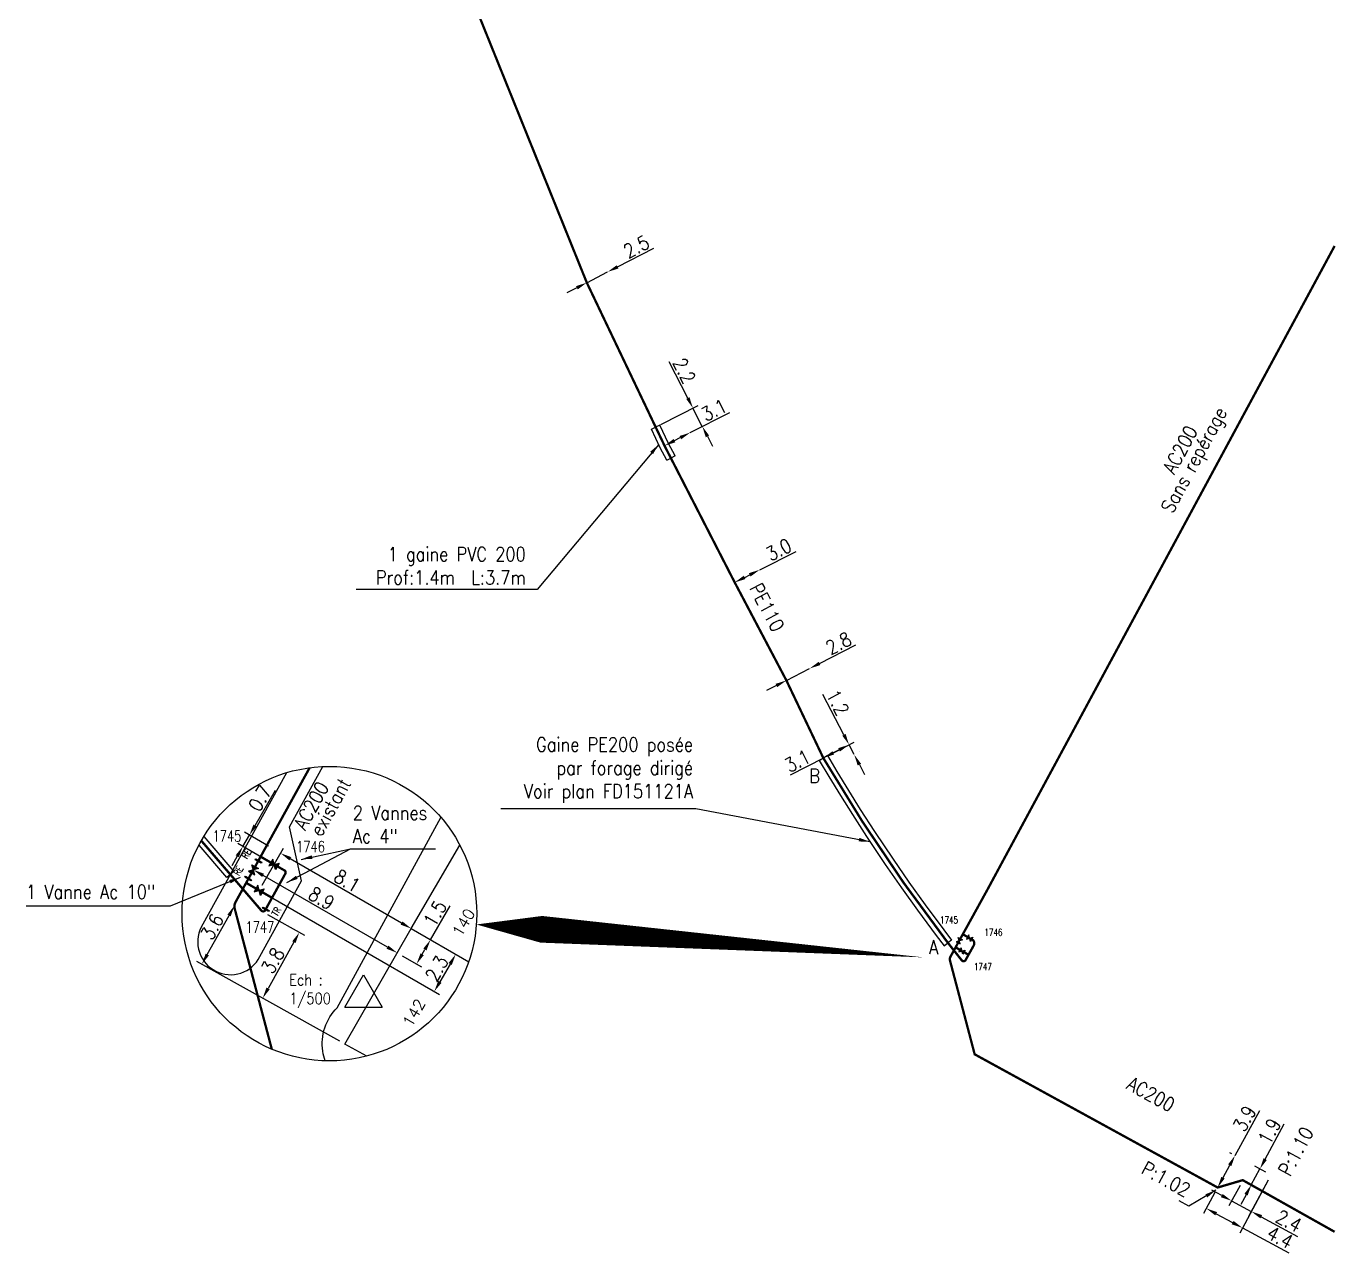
# Model space of a CAD drawing. Header units: millimetres. Extents: x 150994 to 152000, y 121010 to 122000.
# Drawn here: x 151859.8 to 152000.1, y 121234.8 to 121366.3 of the extents above; entities that cross this region are included whole.
import ezdxf
from ezdxf.enums import TextEntityAlignment as Align

# ---------------------------------------------------------------- set-up
doc = ezdxf.new("R2010")
doc.units = ezdxf.units.MM
doc.layers.get('0').update_dxf_attribs({"linetype": 'CONTINUOUS'})
for name, color, linetype in [('G_120', 4, 'CONTINUOUS'), ('G_300', 7, 'CONTINUOUS'), ('G_340', 7, 'CONTINUOUS'), ('G_400', 7, 'CONTINUOUS'), ('G_900', 7, 'CONTINUOUS')]:
    doc.layers.add(name, color=color, linetype=linetype)
doc.styles.add('G_ROMANS', font='ROMANS.SHX', dxfattribs={"width": 0.75})
doc.styles.get("Standard").update_dxf_attribs({"font": 'romans.shx', "width": 0.85})
doc.linetypes.add('G_typB_AP', pattern='A,5,-0.3,["o",Standard,S=1.5,R=0,X=0,Y=-0.5],-1.65', length=6.95)
doc.linetypes.add('G_TYPB_PE', pattern='A,5,-0.3,["o",Standard,S=1.5,R=0,X=0,Y=-0.5],-1.65', length=6.95)
doc.dimstyles.get("Standard").update_dxf_attribs({"dimtxt": 1.5, "dimasz": 1.2, "dimexe": 0.625, "dimexo": 0.625, "dimgap": 0.25, "dimtad": 1, "dimdec": 1, "dimzin": 0, "dimdsep": 46, "dimtxsty": 'Standard', "dimcen": -0.5, "dimadec": 0, "dimazin": 0, "dimtfac": 1, "dimtdec": 1, "dimtmove": 0, "dimatfit": 3, "dimfxl": 0, "dimtolj": 1, "dimtzin": 0, "dimarcsym": 0})

# ---------------------------------------------------------------- blocks, each defined once
blk = doc.blocks.new('G_300_04')
at = {"linetype": 'Continuous'}
h = blk.add_hatch(color=0, dxfattribs=at)
h.paths.add_polyline_path([(-0.5, 0.5), (-0.5, -0.5), (0, 0)])
h.paths.add_polyline_path([(0.5, 0.5), (0, 0), (0.5, -0.5)])
at = {"color": 0, "linetype": 'Continuous', "flags": 128}
blk.add_lwpolyline([(-0.5, -0.5), (0.5, 0.5), (0.5, -0.5), (-0.5, 0.5)], close=True, dxfattribs=at)
at = {"color": 0, "linetype": 'Continuous', "width": 0.75}
blk.add_attdef('NUM', text='', height=1, dxfattribs=at).set_placement((0, 1.79), align=Align.MIDDLE_CENTER)
at = {"color": 0, "linetype": 'Continuous', "width": 0.75, "flags": 3}
for tag, p in [('DEF_LEG', (0, -2.17)), ('DEF_COUP', (0, -4.67)), ('DEF_TYPE', (0, -7.17))]:
    blk.add_attdef(tag, text='', height=1.2, dxfattribs=at).set_placement(p, align=Align.MIDDLE)
blk = doc.blocks.new('*D49')
at = {"layer": 'G_400', "color": 0, "linetype": 'Continuous', "lineweight": -2, "transparency": 16777216}
for p, q in [((151930.67, 121326.4), (151928.68, 121330.29)), ((151927.77, 121323.56), (151931.78, 121325.62)), ((151932.23, 121323.36), (151931.22, 121325.33)), ((151932.78, 121322.3), (151933.33, 121321.23))]:
    blk.add_line(p, q, dxfattribs=at)
at = {"layer": 'G_400', "color": 0, "linetype": 'Continuous', "transparency": 16777216}
for points in [[(151930.85, 121326.49), (151930.5, 121326.31), (151931.22, 121325.33)], [(151932.96, 121322.39), (151932.6, 121322.2), (151932.23, 121323.36)]]:
    blk.add_solid(points, dxfattribs=at)
at = {"layer": 'G_400', "color": 0, "linetype": 'Continuous', "transparency": 16777216, "insert": (151930.29, 121329.33), "char_height": 1.5, "attachment_point": 5, "rotation": 297.1784}
blk.add_mtext('\\A1;2.2', dxfattribs=at)
blk = doc.blocks.new('*D50')
at = {"layer": 'G_400', "color": 0, "linetype": 'Continuous', "lineweight": -2, "transparency": 16777216}
for p, q in [((151947.4, 121290.31), (151945.16, 121294.62)), ((151945.76, 121288.1), (151948.51, 121289.53)), ((151948.51, 121288.18), (151947.96, 121289.24)), ((151949.06, 121288.47), (151949.06, 121288.47)), ((151949.06, 121287.11), (151949.62, 121286.05))]:
    blk.add_line(p, q, dxfattribs=at)
at = {"layer": 'G_400', "color": 0, "linetype": 'Continuous', "transparency": 16777216}
for points in [[(151947.58, 121290.4), (151947.23, 121290.21), (151947.96, 121289.24)], [(151949.24, 121287.2), (151948.88, 121287.02), (151948.51, 121288.18)]]:
    blk.add_solid(points, dxfattribs=at)
at = {"layer": 'G_400', "color": 0, "linetype": 'Continuous', "transparency": 16777216, "insert": (151946.74, 121293.76), "char_height": 1.5, "attachment_point": 5, "rotation": 297.4564}
blk.add_mtext('\\A1;1.2', dxfattribs=at)
blk = doc.blocks.new('Br1201')
at = {"color": 0, "linetype": 'Continuous'}
for p, q in [((-1, -0.577), (0, 1.155)), ((0, 1.155), (1, -0.577)), ((-1, -0.577), (1, -0.577))]:
    blk.add_line(p, q, dxfattribs=at)
blk = doc.blocks.new('*D23')
at = {"layer": 'G_300', "color": 0, "linetype": 'Continuous', "lineweight": -2, "transparency": 16777216}
for p, q in [((151903.1, 121268.33), (151905.2, 121271.96)), ((151902.2, 121266.77), (151902.5, 121267.29)), ((151900.07, 121266.62), (151902.14, 121265.42))]:
    blk.add_line(p, q, dxfattribs=at)
at = {"layer": 'G_300', "color": 0, "linetype": 'Continuous', "transparency": 16777216}
for points in [[(151902.33, 121267.39), (151902.67, 121267.19), (151903.1, 121268.33)], [(151902.03, 121266.87), (151902.37, 121266.67), (151901.6, 121265.73)]]:
    blk.add_solid(points, dxfattribs=at)
at = {"layer": 'G_300', "color": 0, "linetype": 'Continuous', "transparency": 16777216, "insert": (151903.58, 121271.16), "char_height": 1.5, "attachment_point": 5, "rotation": 59.9857}
blk.add_mtext('\\A1;1.5', dxfattribs=at)
blk = doc.blocks.new('*D24')
at = {"layer": 'G_300', "color": 0, "linetype": 'Continuous', "lineweight": -2, "transparency": 16777216}
blk.add_line((151898.49, 121267.53), (151885.15, 121275.23), dxfattribs=at)
at = {"layer": 'G_300', "color": 0, "linetype": 'Continuous', "transparency": 16777216}
for points in [[(151885.25, 121275.41), (151885.05, 121275.06), (151884.12, 121275.83)], [(151898.59, 121267.7), (151898.39, 121267.36), (151899.53, 121266.93)]]:
    blk.add_solid(points, dxfattribs=at)
at = {"layer": 'G_300', "color": 0, "linetype": 'Continuous', "transparency": 16777216, "insert": (151891.42, 121272.77), "char_height": 1.5, "attachment_point": 5, "rotation": 329.9857}
blk.add_mtext('\\A1;8.9', dxfattribs=at)
blk = doc.blocks.new('*D25')
at = {"layer": 'G_300', "color": 0, "linetype": 'Continuous', "lineweight": -2, "transparency": 16777216}
for p, q in [((151884.29, 121280.58), (151886.47, 121284.37)), ((151882.99, 121278.33), (151883.69, 121279.55)), ((151885.72, 121278.37), (151883.15, 121279.86)), ((151885.02, 121277.16), (151882.45, 121278.65)), ((151882.39, 121277.29), (151881.79, 121276.26))]:
    blk.add_line(p, q, dxfattribs=at)
at = {"layer": 'G_300', "color": 0, "linetype": 'Continuous', "transparency": 16777216}
for points in [[(151884.12, 121280.68), (151884.46, 121280.48), (151883.69, 121279.55)], [(151882.21, 121277.39), (151882.56, 121277.19), (151882.99, 121278.33)]]:
    blk.add_solid(points, dxfattribs=at)
at = {"layer": 'G_300', "color": 0, "linetype": 'Continuous', "transparency": 16777216, "insert": (151884.82, 121283.5), "char_height": 1.5, "attachment_point": 5, "rotation": 59.9857}
blk.add_mtext('\\A1;0.7', dxfattribs=at)
blk = doc.blocks.new('*D26')
at = {"layer": 'G_300', "color": 0, "linetype": 'Continuous', "lineweight": -2, "transparency": 16777216}
for p, q in [((151885.27, 121273.32), (151904.05, 121262.47)), ((151905.2, 121265.73), (151904.1, 121263.82))]:
    blk.add_line(p, q, dxfattribs=at)
at = {"layer": 'G_300', "color": 0, "linetype": 'Continuous', "transparency": 16777216}
for points in [[(151905.03, 121265.83), (151905.38, 121265.63), (151905.8, 121266.77)], [(151903.93, 121263.92), (151904.28, 121263.72), (151903.5, 121262.79)]]:
    blk.add_solid(points, dxfattribs=at)
at = {"layer": 'G_300', "color": 0, "linetype": 'Continuous', "transparency": 16777216, "insert": (151903.77, 121265.25), "char_height": 1.5, "attachment_point": 5, "rotation": 59.9814}
blk.add_mtext('\\A1;2.3', dxfattribs=at)
blk = doc.blocks.new('*D27')
at = {"layer": 'G_300', "color": 0, "linetype": 'Continuous', "lineweight": -2, "transparency": 16777216}
for p, q in [((151885.04, 121274.17), (151887.34, 121278.16)), ((151900, 121270.12), (151888.07, 121277.01))]:
    blk.add_line(p, q, dxfattribs=at)
at = {"layer": 'G_300', "color": 0, "linetype": 'Continuous', "transparency": 16777216}
for points in [[(151888.17, 121277.19), (151887.97, 121276.84), (151887.03, 121277.61)], [(151900.1, 121270.29), (151899.9, 121269.95), (151901.04, 121269.52)]]:
    blk.add_solid(points, dxfattribs=at)
at = {"layer": 'G_300', "color": 0, "linetype": 'Continuous', "transparency": 16777216, "insert": (151894.16, 121274.65), "char_height": 1.5, "attachment_point": 5, "rotation": 329.9859}
blk.add_mtext('\\A1;8.1', dxfattribs=at)
blk = doc.blocks.new('G_340_16')
blk.add_hatch(color=256).paths.add_polyline_path([(0.125, 0.75), (-0.125, 0.75), (-0.125, -0.75), (0.125, -0.75)])
blk.add_lwpolyline([(-0.125, 0.75), (0.125, 0.75), (0.125, -0.75), (-0.125, -0.75)], close=True)
at = {"style": 'G_ROMANS', "width": 0.75, "flags": 8}
blk.add_attdef('TR', text='', height=1.5, dxfattribs=at).set_placement((0, 3), align=Align.MIDDLE)
at = {"color": 0, "linetype": 'Continuous', "style": 'G_ROMANS', "width": 0.75, "flags": 3}
for tag, p in [('DEF_COUP', (0, -6)), ('DEF_LEG', (0, -4)), ('DEF_TYPE', (0, -8))]:
    blk.add_attdef(tag, text='', height=1.2, dxfattribs=at).set_placement(p, align=Align.MIDDLE)
blk = doc.blocks.new('*D28')
at = {"layer": 'G_120', "color": 0, "linetype": 'Continuous', "lineweight": -2, "transparency": 16777216}
for p, q in [((151879.17, 121266.74), (151881.51, 121270.94)), ((151893.38, 121257.45), (151878.04, 121266))]:
    blk.add_line(p, q, dxfattribs=at)
at = {"layer": 'G_120', "color": 0, "linetype": 'Continuous', "transparency": 16777216}
for points in [[(151881.33, 121271.03), (151881.68, 121270.84), (151882.09, 121271.99)], [(151879, 121266.84), (151879.35, 121266.65), (151878.59, 121265.7)]]:
    blk.add_solid(points, dxfattribs=at)
at = {"layer": 'G_120', "color": 0, "linetype": 'Continuous', "transparency": 16777216, "insert": (151879.69, 121269.72), "char_height": 1.5, "attachment_point": 5, "rotation": 60.8684}
blk.add_mtext('\\A1;3.6', dxfattribs=at)
blk = doc.blocks.new('*D29')
at = {"layer": 'G_120', "color": 0, "linetype": 'Continuous', "lineweight": -2, "transparency": 16777216}
for p, q in [((151885.62, 121271.03), (151889.59, 121268.82)), ((151888.46, 121268.08), (151885.69, 121263.11))]:
    blk.add_line(p, q, dxfattribs=at)
at = {"layer": 'G_120', "color": 0, "linetype": 'Continuous', "transparency": 16777216}
for points in [[(151888.28, 121268.17), (151888.63, 121267.98), (151889.04, 121269.12)], [(151885.52, 121263.21), (151885.86, 121263.01), (151885.11, 121262.06)]]:
    blk.add_solid(points, dxfattribs=at)
at = {"layer": 'G_120', "color": 0, "linetype": 'Continuous', "transparency": 16777216, "insert": (151886.2, 121266.09), "char_height": 1.5, "attachment_point": 5, "rotation": 60.8684}
blk.add_mtext('\\A1;3.8', dxfattribs=at)
blk = doc.blocks.new('G_340_17')
blk.add_hatch(color=256).paths.add_polyline_path([(0.125, 0.75), (-0.125, 0.75), (-0.125, -0.75), (0.125, -0.75)])
blk.add_lwpolyline([(-0.125, 0.75), (0.125, 0.75), (0.125, -0.75), (-0.125, -0.75)], close=True)
at = {"style": 'G_ROMANS', "width": 0.75, "flags": 8}
blk.add_attdef('RE', text='', height=1.5, dxfattribs=at).set_placement((0, 3), align=Align.MIDDLE)
at = {"color": 0, "linetype": 'Continuous', "style": 'G_ROMANS', "width": 0.75, "flags": 3}
for tag, p in [('DEF_COUP', (0, -6)), ('DEF_LEG', (0, -4)), ('DEF_TYPE', (0, -8))]:
    blk.add_attdef(tag, text='', height=1.2, dxfattribs=at).set_placement(p, align=Align.MIDDLE)
blk = doc.blocks.new('*D105')
at = {"layer": 'G_120', "color": 0, "lineweight": -2, "transparency": 16777216}
for p, q in [((151923.14, 121340.47), (151927.03, 121342.47)), ((151919.85, 121338.77), (151922.08, 121339.92)), ((151918.79, 121338.22), (151917.72, 121337.67))]:
    blk.add_line(p, q, dxfattribs=at)
at = {"layer": 'G_120', "color": 0, "transparency": 16777216}
for points in [[(151923.05, 121340.64), (151923.24, 121340.29), (151922.08, 121339.92)], [(151918.7, 121338.4), (151918.88, 121338.05), (151919.85, 121338.77)]]:
    blk.add_solid(points, dxfattribs=at)
at = {"layer": 'G_120', "color": 0, "transparency": 16777216, "insert": (151925.16, 121342.63), "char_height": 1.5, "attachment_point": 5, "rotation": 27.2368}
blk.add_mtext('\\A1;2.5', dxfattribs=at)
blk = doc.blocks.new('*D106')
at = {"layer": 'G_120', "color": 0, "lineweight": -2, "transparency": 16777216}
for p, q in [((151930.94, 121322.7), (151935.18, 121324.86)), ((151929.25, 121321.84), (151929.87, 121322.16))]:
    blk.add_line(p, q, dxfattribs=at)
at = {"layer": 'G_120', "color": 0, "transparency": 16777216}
for points in [[(151929.16, 121322.02), (151929.34, 121321.66), (151928.18, 121321.29)], [(151929.78, 121322.33), (151929.96, 121321.98), (151930.94, 121322.7)]]:
    blk.add_solid(points, dxfattribs=at)
at = {"layer": 'G_120', "color": 0, "transparency": 16777216, "insert": (151933.48, 121325.12), "char_height": 1.5, "attachment_point": 5, "rotation": 26.9994}
blk.add_mtext('\\A1;3.1', dxfattribs=at)
blk = doc.blocks.new('*D107')
at = {"layer": 'G_120', "color": 0, "lineweight": -2, "transparency": 16777216}
for p, q in [((151938.38, 121307.99), (151942.28, 121309.96)), ((151936.77, 121307.18), (151937.31, 121307.45))]:
    blk.add_line(p, q, dxfattribs=at)
at = {"layer": 'G_120', "color": 0, "transparency": 16777216}
for points in [[(151937.22, 121307.63), (151937.4, 121307.27), (151938.38, 121307.99)], [(151936.68, 121307.36), (151936.86, 121307), (151935.7, 121306.64)]]:
    blk.add_solid(points, dxfattribs=at)
at = {"layer": 'G_120', "color": 0, "transparency": 16777216, "insert": (151940.42, 121310.14), "char_height": 1.5, "attachment_point": 5, "rotation": 26.7846}
blk.add_mtext('\\A1;3.0', dxfattribs=at)
blk = doc.blocks.new('*D108')
at = {"layer": 'G_120', "color": 0, "lineweight": -2, "transparency": 16777216}
for p, q in [((151944.8, 121297.95), (151948.69, 121299.95)), ((151941.24, 121296.13), (151943.73, 121297.41)), ((151940.17, 121295.58), (151939.11, 121295.04))]:
    blk.add_line(p, q, dxfattribs=at)
at = {"layer": 'G_120', "color": 0, "transparency": 16777216}
for points in [[(151944.71, 121298.13), (151944.89, 121297.78), (151943.73, 121297.41)], [(151940.08, 121295.76), (151940.26, 121295.41), (151941.24, 121296.13)]]:
    blk.add_solid(points, dxfattribs=at)
at = {"layer": 'G_120', "color": 0, "transparency": 16777216, "insert": (151946.83, 121300.11), "char_height": 1.5, "attachment_point": 5, "rotation": 27.1174}
blk.add_mtext('\\A1;2.8', dxfattribs=at)
blk = doc.blocks.new('*D109')
at = {"layer": 'G_400', "color": 0, "linetype": 'Continuous', "lineweight": -2, "transparency": 16777216}
for p, q in [((151946.89, 121288.69), (151946.27, 121288.37)), ((151945.2, 121287.81), (151941.65, 121285.97))]:
    blk.add_line(p, q, dxfattribs=at)
at = {"layer": 'G_400', "color": 0, "linetype": 'Continuous', "transparency": 16777216}
for points in [[(151946.18, 121288.54), (151946.36, 121288.19), (151945.2, 121287.81)], [(151946.8, 121288.87), (151946.98, 121288.51), (151947.96, 121289.24)]]:
    blk.add_solid(points, dxfattribs=at)
at = {"layer": 'G_400', "color": 0, "linetype": 'Continuous', "transparency": 16777216, "insert": (151942.43, 121287.5), "char_height": 1.5, "attachment_point": 5, "rotation": 27.4564}
blk.add_mtext('\\A1;3.1', dxfattribs=at)
blk = doc.blocks.new('*D115')
at = {"layer": 'G_120', "color": 0, "linetype": 'Continuous', "lineweight": -2, "ltscale": 0.5, "transparency": 16777216}
for p, q in [((151989.86, 121242), (151988.66, 121239.79)), ((151992.89, 121242.57), (151990.78, 121238.65)), ((151987.9, 121240.91), (151986.85, 121241.48)), ((151988.96, 121240.34), (151991.07, 121239.2)), ((151992.13, 121238.63), (151996.03, 121236.53))]:
    blk.add_line(p, q, dxfattribs=at)
at = {"layer": 'G_120', "color": 0, "linetype": 'Continuous', "ltscale": 0.5, "transparency": 16777216}
for points in [[(151988, 121241.08), (151987.81, 121240.73), (151988.96, 121240.34)], [(151992.23, 121238.81), (151992.04, 121238.46), (151991.07, 121239.2)]]:
    blk.add_solid(points, dxfattribs=at)
at = {"layer": 'G_120', "color": 0, "linetype": 'Continuous', "ltscale": 0.5, "transparency": 16777216, "insert": (151995.08, 121238.18), "char_height": 1.5, "attachment_point": 5, "rotation": 331.7069}
blk.add_mtext('\\A1;2.4', dxfattribs=at)
blk = doc.blocks.new('*D116')
at = {"layer": 'G_120', "color": 0, "linetype": 'Continuous', "lineweight": -2, "ltscale": 0.5, "transparency": 16777216}
for p, q in [((151992.89, 121242.57), (151989.83, 121236.89)), ((151987.16, 121241.22), (151985.96, 121238.98)), ((151987.31, 121238.96), (151989.07, 121238.01)), ((151990.13, 121237.44), (151995.08, 121234.77))]:
    blk.add_line(p, q, dxfattribs=at)
at = {"layer": 'G_120', "color": 0, "linetype": 'Continuous', "ltscale": 0.5, "transparency": 16777216}
for points in [[(151987.4, 121239.13), (151987.21, 121238.78), (151986.25, 121239.53)], [(151989.16, 121238.19), (151988.97, 121237.83), (151990.13, 121237.44)]]:
    blk.add_solid(points, dxfattribs=at)
at = {"layer": 'G_120', "color": 0, "linetype": 'Continuous', "ltscale": 0.5, "transparency": 16777216, "insert": (151994.14, 121236.42), "char_height": 1.5, "attachment_point": 5, "rotation": 331.7069}
blk.add_mtext('\\A1;4.4', dxfattribs=at)
blk = doc.blocks.new('*D117')
at = {"layer": 'G_120', "color": 0, "linetype": 'Continuous', "lineweight": -2, "ltscale": 0.5, "transparency": 16777216}
for p, q in [((151992.55, 121244.82), (151994.6, 121248.61)), ((151991.07, 121242.06), (151991.99, 121243.76)), ((151992.63, 121243.41), (151991.43, 121244.06)), ((151990.7, 121242.26), (151991.62, 121241.77)), ((151990.5, 121241), (151989.93, 121239.95))]:
    blk.add_line(p, q, dxfattribs=at)
at = {"layer": 'G_120', "color": 0, "linetype": 'Continuous', "ltscale": 0.5, "transparency": 16777216}
for points in [[(151992.38, 121244.91), (151992.73, 121244.72), (151991.99, 121243.76)], [(151990.33, 121241.1), (151990.68, 121240.91), (151991.07, 121242.06)]]:
    blk.add_solid(points, dxfattribs=at)
at = {"layer": 'G_120', "color": 0, "linetype": 'Continuous', "ltscale": 0.5, "transparency": 16777216, "insert": (151993.02, 121247.8), "char_height": 1.5, "attachment_point": 5, "rotation": 61.7069}
blk.add_mtext('\\A1;1.9', dxfattribs=at)
blk = doc.blocks.new('*D118')
at = {"layer": 'G_120', "color": 0, "linetype": 'Continuous', "lineweight": -2, "ltscale": 0.5, "transparency": 16777216}
for p, q in [((151989.33, 121245.21), (151991.97, 121250.04)), ((151988.99, 121245.39), (151988.78, 121245.5)), ((151988.04, 121242.83), (151988.76, 121244.15))]:
    blk.add_line(p, q, dxfattribs=at)
at = {"layer": 'G_120', "color": 0, "linetype": 'Continuous', "ltscale": 0.5, "transparency": 16777216}
for points in [[(151988.58, 121244.25), (151988.93, 121244.06), (151989.33, 121245.21)], [(151987.86, 121242.92), (151988.21, 121242.73), (151987.46, 121241.77)]]:
    blk.add_solid(points, dxfattribs=at)
at = {"layer": 'G_120', "color": 0, "linetype": 'Continuous', "ltscale": 0.5, "transparency": 16777216, "insert": (151990.35, 121249.16), "char_height": 1.5, "attachment_point": 5, "rotation": 61.3962}
blk.add_mtext('\\A1;3.9', dxfattribs=at)
blk = doc.blocks.new('detailA')
at = {"layer": 'G_120', "color": 7}
blk.add_line((151901.03, 121269.53), (151907.19, 121265.97), dxfattribs=at)
at = {"layer": 'G_120', "linetype": 'G_typB_AP', "const_width": 0.25, "flags": 128}
for points in [[(151890.15, 121286.78), (151884.89, 121277.24), (151884.31, 121276.18)], [(151883.34, 121274.43), (151886.11, 121272.83)]]:
    blk.add_lwpolyline(points, dxfattribs=at)
at = {"layer": 'G_120', "linetype": 'G_TYPB_PE', "const_width": 0.25, "flags": 128}
blk.add_lwpolyline([(151878.54, 121278.94), (151884.97, 121271.46, 0.523079), (151885.38, 121271.5), (151885.41, 121271.55)], format="xyb", dxfattribs=at)
at = {"layer": 'G_120', "linetype": 'G_typB_AP', "const_width": 0.25}
blk.add_lwpolyline([(151885.41, 121271.55), (151887.54, 121275.42, 0.408434), (151887.45, 121275.76), (151884.89, 121277.24)], format="xyb", dxfattribs=at)
at = {"layer": 'G_120', "linetype": 'G_typB_AP', "const_width": 0.25, "flags": 128}
blk.add_lwpolyline([(151883.92, 121275.48), (151882.21, 121272.38, 0.192843), (151882.12, 121271.64), (151886.09, 121256.59)], format="xyb", dxfattribs=at)
at = {"layer": 'G_400', "flags": 128}
blk.add_lwpolyline([(151878.81, 121279.39), (151882.03, 121275.65), (151881.27, 121275), (151878.29, 121278.47)], dxfattribs=at)
at = {"layer": 'G_900', "color": 7, "linetype": 'Continuous', "flags": 128}
for points, format in [([(151887.67, 121286.23), (151878.53, 121269.68, 0.199298), (151878.33, 121266.99, 0.199298), (151880.09, 121264.96, 0.198715), (151882.77, 121264.76, 0.198715), (151884.8, 121266.52), (151889.26, 121274.63), (151888, 121280.43), (151891.57, 121286.9)], "xyb"), ([(151891.82, 121255.34, -0.049399), (151891.55, 121256.38, -0.11837), (151891.77, 121258.9, -0.11837), (151893.1, 121261.05), (151904.22, 121281.45)], "xyb"), ([(151955.96, 121266.44, 0, 2.5, 0), (151920.17, 121269.07, 5, 0, 0), (151908.01, 121269.97, 0, 0, 0)], "xyseb")]:
    blk.add_lwpolyline(points, format=format, dxfattribs=at)
blk.add_lwpolyline([(151896.26, 121255.85), (151893.93, 121257.15), (151901.03, 121269.53), (151906.24, 121278.48)], dxfattribs=at)
at = {"layer": 'G_900', "color": 7, "linetype": 'Continuous'}
blk.add_circle((151892.26, 121271.13), 15.79, dxfattribs=at)
at = {"layer": 'G_300'}
ref = blk.add_blockref('G_300_04', (151884.12, 121275.83), dxfattribs=dict(at, xscale=0.7999999999993733, yscale=0.7999999999993733, zscale=0.7999999999993733, rotation=61.11856245973464))
ref.add_attrib('NUM', '1745', dxfattribs={"layer": '0', "color": 0, "linetype": 'Continuous', "height": 1.2, "style": 'G_ROMANS', "width": 0.75}).set_placement((151881.28, 121279.45), align=Align.MIDDLE)
ref = blk.add_blockref('G_300_04', (151886.33, 121276.41), dxfattribs=dict(at, xscale=0.7999999999892878, yscale=0.7999999999892878, zscale=0.7999999999892878, rotation=329.9856998353114))
ref.add_attrib('NUM', '1746', dxfattribs={"layer": '0', "color": 0, "linetype": 'Continuous', "height": 1.2, "style": 'G_ROMANS', "width": 0.75}).set_placement((151890.23, 121278.31), align=Align.MIDDLE)
ref = blk.add_blockref('G_300_04', (151884.73, 121273.63), dxfattribs=dict(at, xscale=0.7999999999892878, yscale=0.7999999999892878, zscale=0.7999999999892878, rotation=329.9856998353114))
ref.add_attrib('NUM', '1747', dxfattribs={"layer": '0', "color": 0, "linetype": 'Continuous', "height": 1.2, "style": 'G_ROMANS', "width": 0.75}).set_placement((151884.81, 121269.69), align=Align.MIDDLE)
at = {"layer": 'G_340', "xscale": 0.4999999999933049, "yscale": 0.4999999999933049, "zscale": 0.4999999999933049, "rotation": 59.98569983531149}
blk.add_blockref('G_340_17', (151884.66, 121276.78), dxfattribs=at).add_auto_attribs({'RE': 'RE'})
at = {"layer": 'G_340'}
ref = blk.add_blockref('G_340_17', (151883.56, 121274.89), dxfattribs=dict(at, xscale=0.4999999999933049, yscale=0.4999999999933049, zscale=0.4999999999933049, rotation=59.98569983531149))
ref.add_attrib('RE', 'RE', dxfattribs={"layer": '0', "height": 0.75, "rotation": 59.9857, "style": 'G_ROMANS', "width": 0.75, "flags": 8}).set_placement((151882.5, 121275.73), align=Align.MIDDLE)
ref = blk.add_blockref('G_340_16', (151885.45, 121271.6), dxfattribs=dict(at, xscale=0.4999999999895587, yscale=0.4999999999895587, zscale=0.4999999999895587, rotation=61.11856246052771))
ref.add_attrib('TR', 'TR', dxfattribs={"layer": '0', "height": 0.75, "rotation": 61.1186, "style": 'G_ROMANS', "width": 0.75, "flags": 8}).set_placement((151886.58, 121271.35), align=Align.MIDDLE)
at = {"layer": 'G_900', "color": 7, "linetype": 'Continuous', "xscale": 2, "yscale": 2, "zscale": 2}
blk.add_blockref('Br1201', (151895.92, 121262.26), dxfattribs=at)
at = {"layer": 'G_120', "width": 0.85}
for s, p in [('AC200', (151889.67, 121279.97)), ('existant', (151891.4, 121279.28))]:
    blk.add_text(s, height=1.5, rotation=61.1186, dxfattribs=at).set_placement(p)
at = {"layer": 'G_120', "color": 7}
for s, p in [('140', (151906.64, 121270.18)), ('142', (151901.32, 121260.5))]:
    blk.add_text(s, height=1.2, rotation=59.8016, dxfattribs=at).set_placement(p, align=Align.MIDDLE)
at = {"layer": 'G_120', "color": 7, "insert": (151887.96, 121264.64), "char_height": 1.2, "width": 7.3882, "attachment_point": 1}
blk.add_mtext('Ech : 1/500', dxfattribs=at)
at = {"layer": 'G_300', "char_height": 1.5, "attachment_point": 1}
for s, insert, width in [('2 Vannes Ac 4"', (151894.77, 121282.67), 10.7583), ('1 Vanne Ac 10"', (151859.75, 121274.23), 16.1606)]:
    blk.add_mtext(s, dxfattribs=dict(at, insert=insert, width=width))
at = {"layer": 'G_120', "linetype": 'Continuous'}
for base, p1, p2, angle, text, picture, middle in [((151882.09, 121271.99), (151893.93, 121257.15), (151897.43, 121263.44), 60.8684, '3.6', '*D28', (151880.56, 121269.23)), ((151885.11, 121262.06), (151885.07, 121271.34), (151881.14, 121264.28), 240.8684, '3.8', '*D29', (151887.08, 121265.6))]:
    dim = blk.add_linear_dim(base=base, p1=p1, p2=p2, angle=angle, text=text, dimstyle='Standard', override={"dimse2": 1}, dxfattribs=at)
    dim.commit()
    dim.dimension.update_dxf_attribs({"geometry": picture, "text_midpoint": middle, "dimtype": 129})
at = {"layer": 'G_300', "linetype": 'Continuous'}
for base, p1, p2, angle, text, picture, middle in [((151882.99, 121278.33), (151886.26, 121278.06), (151885.56, 121276.85), 239.9857, '0.7', '*D25', (151885.68, 121283)), ((151884.12, 121275.83), (151899.53, 121266.93), (151884.12, 121275.83), 149.9857, '8.9', '*D24', (151890.92, 121271.9))]:
    dim = blk.add_linear_dim(base=base, p1=p1, p2=p2, angle=angle, text=text, dimstyle='Standard', dxfattribs=at)
    dim.commit()
    dim.dimension.update_dxf_attribs({"geometry": picture, "text_midpoint": middle, "dimtype": 129})
for base, p1, p2, angle, text, override, picture, middle in [((151887.03, 121277.61), (151898.74, 121265.54), (151884.73, 121273.63), 149.9859, '8.1', {"dimse1": 1, "dimse2": 0}, '*D27', (151893.66, 121273.79)), ((151903.5, 121262.79), (151887.03, 121277.61), (151884.73, 121273.63), 239.9814, '2.3', {"dimse1": 1}, '*D26', (151904.64, 121264.75)), ((151901.6, 121265.73), (151901.03, 121269.53), (151899.53, 121266.93), 239.9857, '1.5', {"dimse1": 1}, '*D23', (151904.45, 121270.66))]:
    dim = blk.add_linear_dim(base=base, p1=p1, p2=p2, angle=angle, text=text, dimstyle='Standard', override=override, dxfattribs=at)
    dim.commit()
    dim.dimension.update_dxf_attribs({"geometry": picture, "text_midpoint": middle, "dimtype": 129})
at = {"layer": 'G_300'}
for points in [[(151887.71, 121274.46), (151894.54, 121278.06)], [(151889.23, 121276.95), (151894.54, 121278.06), (151903.64, 121278.06)], [(151882.71, 121275.01), (151875.19, 121271.92), (151859.77, 121271.92)]]:
    blk.add_leader(points, dimstyle='Standard', override={"dimgap": 0.25, "dimtad": 0}, dxfattribs=at)

msp = doc.modelspace()

# ---------------------------------------------------------------- linework, layer by layer
at = {"layer": 'G_120', "linetype": 'G_TYPB_PE', "ltscale": 0.5, "const_width": 0.25}
msp.add_lwpolyline([(151961.09, 121268.38, -0.3854), (151961.36, 121267.79), (151960.76, 121266.72), (151960.45, 121266.16, -0.535406), (151960.04, 121266.12), (151958.55, 121268, -0.031548), (151945.2, 121287.81), (151941.24, 121296.13), (151935.7, 121306.64), (151928.18, 121321.29), (151919.85, 121338.77), (151903.61, 121379.01)], format="xyb", dxfattribs=at)
at = {"layer": 'G_120', "linetype": 'G_typB_AP', "ltscale": 0.5, "const_width": 0.25, "flags": 128}
for points in [[(151959.88, 121268.44), (151960.15, 121268.92), (151962.78, 121273.69), (151962.78, 121273.69), (152000, 121342.71)], [(151959.85, 121267.24), (151959.38, 121267.52)], [(151960.76, 121266.72), (151960.29, 121266.99)]]:
    msp.add_lwpolyline(points, dxfattribs=at)
at = {"layer": 'G_120', "linetype": 'G_TYPB_PE', "ltscale": 0.5, "const_width": 0.25}
msp.add_lwpolyline([(151960.15, 121268.92), (151960.65, 121268.63)], dxfattribs=at)
at = {"layer": 'G_120', "linetype": 'G_typB_AP', "ltscale": 0.5, "const_width": 0.25, "flags": 128}
msp.add_lwpolyline([(152000, 121237.02), (151990.15, 121242.56), (151987.46, 121241.77), (151961.42, 121256.05), (151960.75, 121258.6), (151958.77, 121266.12, -0.192843), (151958.81, 121266.49), (151959.38, 121267.52), (151959.64, 121268), (151959.64, 121268)], format="xyb", dxfattribs=at)
at = {"layer": 'G_400', "color": 7, "linetype": 'CONTINUOUS'}
for p, q in [((151926.77, 121323.06), (151927.22, 121323.27)), ((151927.73, 121321.07), (151926.77, 121323.06)), ((151927.67, 121323.49), (151927.22, 121323.27)), ((151928.62, 121321.52), (151927.67, 121323.49)), ((151928.42, 121319.73), (151927.73, 121321.07)), ((151929.31, 121320.19), (151928.62, 121321.52)), ((151929.31, 121320.19), (151928.86, 121319.96)), ((151928.42, 121319.73), (151928.86, 121319.96)), ((151945.64, 121288.07), (151945.2, 121287.81)), ((151945.64, 121288.07), (151946.65, 121286.36)), ((151944.77, 121287.56), (151945.2, 121287.81)), ((151944.77, 121287.56), (151945.79, 121285.84)), ((151945.79, 121285.84), (151947.03, 121283.8)), ((151946.65, 121286.36), (151947.88, 121284.33)), ((151947.03, 121283.8), (151948.31, 121281.76)), ((151947.88, 121284.33), (151949.16, 121282.29)), ((151949.16, 121282.29), (151950.67, 121279.94)), ((151948.31, 121281.76), (151949.84, 121279.39)), ((151950.67, 121279.94), (151952.67, 121276.96)), ((151949.84, 121279.39), (151951.84, 121276.4)), ((151952.67, 121276.96), (151954.38, 121274.49)), ((151951.84, 121276.4), (151953.57, 121273.91)), ((151953.57, 121273.91), (151955.3, 121271.5)), ((151954.38, 121274.49), (151956.11, 121272.09)), ((151955.3, 121271.5), (151957.31, 121268.79)), ((151956.11, 121272.09), (151958.11, 121269.39)), ((151957.31, 121268.79), (151958.15, 121267.69)), ((151958.11, 121269.39), (151958.95, 121268.3)), ((151958.95, 121268.3), (151958.55, 121268)), ((151958.15, 121267.69), (151958.55, 121268))]:
    msp.add_line(p, q, dxfattribs=at)

# ---------------------------------------------------------------- block references
at = {"layer": 'G_300'}
ref = msp.add_blockref('G_300_04', (151959.76, 121268.22), dxfattribs=dict(at, xscale=0.4999999999895587, yscale=0.4999999999895587, zscale=0.4999999999895587, rotation=61.11856246052771))
ref.add_attrib('NUM', '1745', dxfattribs={"layer": '0', "color": 0, "linetype": 'Continuous', "height": 0.75, "style": 'G_ROMANS', "width": 0.75}).set_placement((151958.67, 121270.46), align=Align.MIDDLE)
ref = msp.add_blockref('G_300_04', (151960.87, 121268.5), dxfattribs=dict(at, xscale=0.4999999999933049, yscale=0.4999999999933049, zscale=0.4999999999933049, rotation=329.9856998353114))
ref.add_attrib('NUM', '1746', dxfattribs={"layer": '0', "color": 0, "linetype": 'Continuous', "height": 0.75, "style": 'G_ROMANS', "width": 0.75}).set_placement((151963.43, 121269.12), align=Align.MIDDLE)
ref = msp.add_blockref('G_300_04', (151960.07, 121267.12), dxfattribs=dict(at, xscale=0.4999999999933049, yscale=0.4999999999933049, zscale=0.4999999999933049, rotation=329.9856998353114))
ref.add_attrib('NUM', '1747', dxfattribs={"layer": '0', "color": 0, "linetype": 'Continuous', "height": 0.75, "style": 'G_ROMANS', "width": 0.75}).set_placement((151962.3, 121265.45), align=Align.MIDDLE)
at = {"layer": 'G_900', "color": 7, "linetype": 'Continuous'}
msp.add_blockref('detailA', (0, 0), dxfattribs=at)

# ---------------------------------------------------------------- texts
at = {"layer": 'G_120', "linetype": 'Continuous', "width": 0.85}
for s, rotation, p in [('Sans repérage', 61.6653, (151982.62, 121313.94)), ('AC200', 61.6653, (151982.82, 121318.13)), ('PE110', 297.8249, (151937.22, 121306.03))]:
    msp.add_text(s, height=1.5, rotation=rotation, dxfattribs=at).set_placement(p)
at = {"layer": 'G_120', "linetype": 'Continuous', "ltscale": 0.5, "width": 0.85}
msp.add_text('AC200', height=1.5, rotation=331.2648, dxfattribs=at).set_placement((151977.59, 121252.41))
at = {"layer": 'G_120', "linetype": 'Continuous', "ltscale": 0.5, "char_height": 1.5, "attachment_point": 9}
for s, insert, rotation in [('\\A1;P:1.10', (151997.82, 121247.72), 61.7069), ('\\A1;P:1.02', (151983.99, 121240.68), 331.2648)]:
    msp.add_mtext(s, dxfattribs=dict(at, insert=insert, rotation=rotation))
at = {"layer": 'G_400', "linetype": 'Continuous', "char_height": 1.5, "attachment_point": 9}
for s, insert in [('1 gaine PVC 200\\PProf:1.4m  L:3.7m', (151913.31, 121306.41)), ('Gaine PE200 posée \\Ppar forage dirigé\\PVoir plan FD151121A ', (151931.24, 121283.01)), ('B ', (151944.84, 121285.15)), ('A ', (151957.51, 121266.79))]:
    msp.add_mtext(s, dxfattribs=dict(at, insert=insert))

# ---------------------------------------------------------------- dimensions: what is measured, and where the dimension line sits
at = {"layer": 'G_120'}
for base, p1, p2, angle, picture, middle in [((151919.85, 121338.77), (151922.08, 121339.92), (151919.85, 121338.77), 27.2368, '*D105', (151925.62, 121341.74)), ((151928.18, 121321.29), (151930.94, 121322.7), (151928.18, 121321.29), 26.9994, '*D106', (151933.93, 121324.22)), ((151935.7, 121306.64), (151938.38, 121307.99), (151935.7, 121306.64), 26.7846, '*D107', (151940.87, 121309.24)), ((151941.24, 121296.13), (151943.73, 121297.41), (151941.24, 121296.13), 27.1174, '*D108', (151947.28, 121299.22))]:
    dim = msp.add_linear_dim(base=base, p1=p1, p2=p2, angle=angle, dimstyle='Standard', dxfattribs=at)
    dim.commit()
    dim.dimension.update_dxf_attribs({"geometry": picture, "text_midpoint": middle, "dimtype": 160})
at = {"layer": 'G_120', "linetype": 'Continuous', "ltscale": 0.5}
for base, p1, p2, angle, picture, middle in [((151989.33, 121245.21), (151987.46, 121241.77), (151989.54, 121245.09), 241.3962, '*D118', (151991.23, 121248.68)), ((151991.99, 121243.76), (151990.15, 121242.56), (151993.18, 121243.12), 241.7069, '*D117', (151993.9, 121247.32)), ((151990.13, 121237.44), (151987.46, 121241.77), (151993.18, 121243.12), 151.7069, '*D116', (151993.66, 121235.54)), ((151991.07, 121239.2), (151990.15, 121242.56), (151993.18, 121243.12), 151.7069, '*D115', (151994.61, 121237.3))]:
    dim = msp.add_linear_dim(base=base, p1=p1, p2=p2, angle=angle, dimstyle='Standard', dxfattribs=at)
    dim.commit()
    dim.dimension.update_dxf_attribs({"geometry": picture, "text_midpoint": middle, "dimtype": 160})
at = {"layer": 'G_400', "linetype": 'Continuous'}
for base, p1, p2, angle, picture, middle in [((151932.23, 121323.36), (151927.22, 121323.27), (151932.23, 121323.36), 297.1784, '*D49', (151929.4, 121328.88)), ((151947.96, 121289.24), (151948.51, 121288.18), (151945.2, 121287.81), 117.4564, '*D50', (151945.85, 121293.3)), ((151945.2, 121287.81), (151947.96, 121289.24), (151945.2, 121287.81), 27.4564, '*D109', (151942.89, 121286.61))]:
    dim = msp.add_linear_dim(base=base, p1=p1, p2=p2, angle=angle, dimstyle='Standard', dxfattribs=at)
    dim.commit()
    dim.dimension.update_dxf_attribs({"geometry": picture, "text_midpoint": middle, "dimtype": 160})

# ---------------------------------------------------------------- leaders
at = {"layer": 'G_120', "linetype": 'Continuous', "ltscale": 0.5}
msp.add_leader([(151987.28, 121241.49), (151984.39, 121239.77), (151983.34, 121240.35)], dimstyle='Standard', dxfattribs=at)
at = {"layer": 'G_400', "linetype": 'Continuous', "annotation_type": 0, "has_hookline": 1, "hookline_direction": 1}
for points, text_width in [([(151927.56, 121321.43), (151914.54, 121305.89), (151913.34, 121305.89)], 17.97), ([(151950.2, 121278.84), (151931.54, 121282.36)], 20.64)]:
    msp.add_leader(points, dimstyle='Standard', override={"dimgap": 0.25, "dimtad": 1}, dxfattribs=dict(at, text_width=text_width))

doc.saveas('drawing.dxf')
